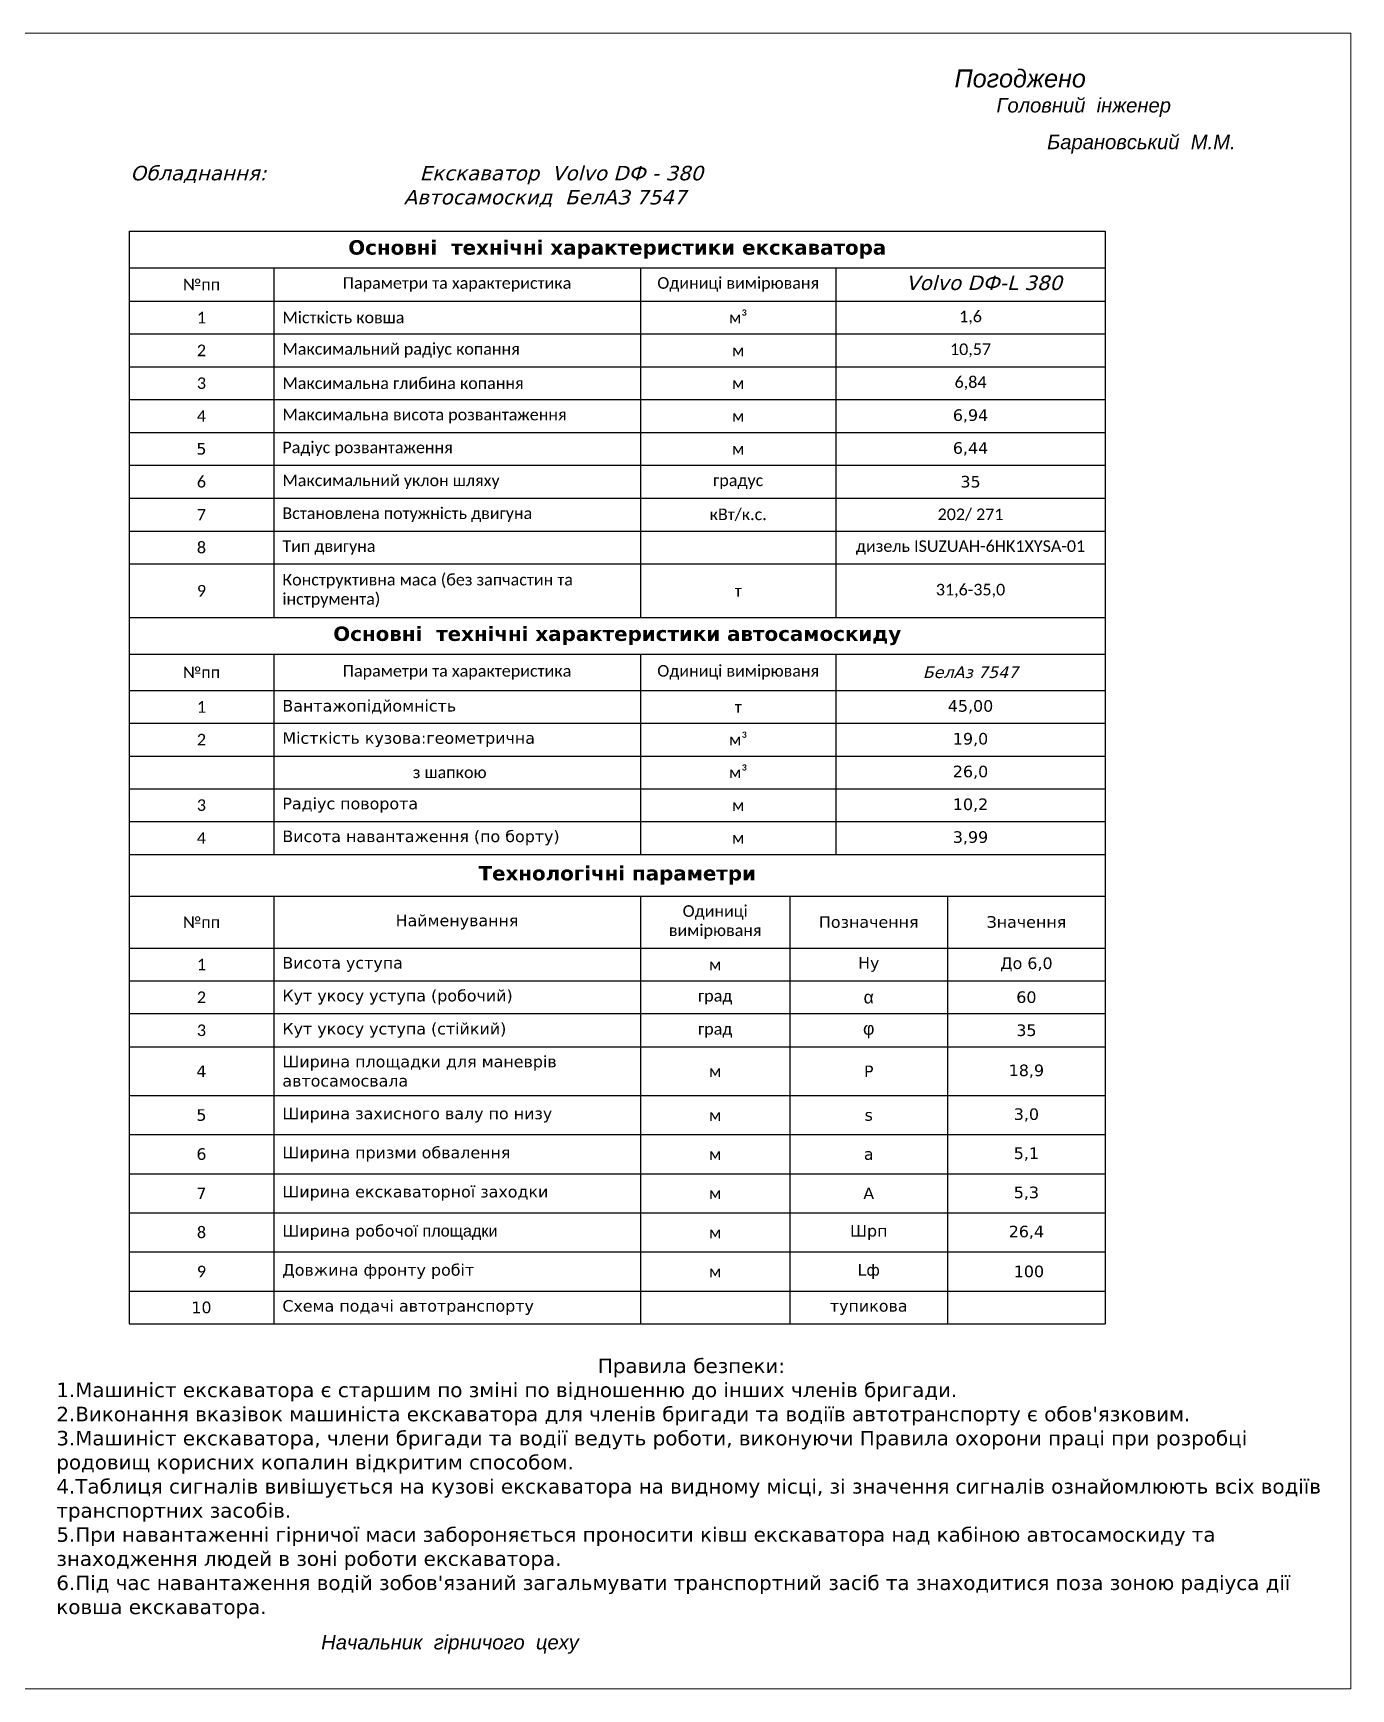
# Model space of a CAD drawing. Header units: millimetres. Extents: x -1138 to 1768, y 100 to 1081.
# Drawn here: x 1540.5 to 1768.4, y 794.5 to 1080.8 of the extents above; entities that cross this region are included whole.
import ezdxf

# ---------------------------------------------------------------- set-up
doc = ezdxf.new("R2010")
doc.units = ezdxf.units.MM
for name, color, linetype in [('НАДЗЕМКА', 7, 'Continuous'), ('ТРАНСПОРТ', 7, 'Continuous'), ('Уступ', 7, 'Continuous')]:
    doc.layers.add(name, color=color, linetype=linetype)
doc.styles.get("Standard").update_dxf_attribs({"font": 'calibri.ttf'})
doc.styles.add('стиль1', font='verdanai.ttf', dxfattribs={"height": 2.5})

# ---------------------------------------------------------------- blocks, each defined once
blk = doc.blocks.new('*T73')
at = {"layer": 'ТРАНСПОРТ', "linetype": 'ByBlock', "lineweight": -2, "transparency": 16777216}
for p, q in [((0, 0), (168.74, 0)), ((0, 0), (0, -107.75)), ((168.74, 0), (168.74, -79.42)), ((0, -6.33), (24.97, -6.33)), ((24.97, -6.33), (24.97, -66.81)), ((88.38, -6.33), (88.38, -66.81)), ((122.17, -6.33), (122.17, -66.81)), ((0, -12.11), (168.74, -12.11)), ((0, -17.78), (168.74, -17.78)), ((0, -23.47), (168.74, -23.47)), ((0, -29.13), (168.74, -29.13)), ((0, -34.8), (122.17, -34.8)), ((0, -40.49), (168.74, -40.49)), ((0, -46.19), (168.74, -46.19)), ((0, -51.88), (122.17, -51.88)), ((0, -57.55), (168.74, -57.55)), ((0, -66.81), (168.74, -66.81)), ((0, -73.14), (168.74, -73.14)), ((24.97, -73.14), (24.97, -107.75)), ((88.38, -73.14), (88.38, -79.42)), ((122.17, -73.14), (122.17, -107.75)), ((0, -79.42), (168.74, -79.42)), ((0, -85.08), (24.97, -85.08)), ((0, -90.75), (24.97, -90.75)), ((88.38, -90.75), (122.17, -90.75)), ((0, -96.42), (24.97, -96.42)), ((88.38, -96.42), (122.17, -96.42)), ((0, -102.08), (24.97, -102.08)), ((88.38, -102.08), (122.17, -102.08)), ((0, -107.75), (24.97, -107.75)), ((88.38, -107.75), (122.17, -107.75))]:
    blk.add_line(p, q, dxfattribs=at)
at = {"layer": 'ТРАНСПОРТ', "color": 0, "linetype": 'ByBlock', "lineweight": -2, "transparency": 16777216}
for p, q in [((24.97, -6.33), (168.74, -6.33)), ((122.17, -34.8), (168.74, -34.8)), ((122.17, -51.88), (168.74, -51.88)), ((88.38, -79.42), (88.38, -107.75)), ((168.74, -79.42), (168.74, -107.75)), ((24.97, -85.08), (168.74, -85.08)), ((24.97, -90.75), (88.38, -90.75)), ((122.17, -90.75), (168.74, -90.75)), ((24.97, -96.42), (88.38, -96.42)), ((122.17, -96.42), (168.74, -96.42)), ((24.97, -102.08), (88.38, -102.08)), ((122.17, -102.08), (168.74, -102.08)), ((24.97, -107.75), (88.38, -107.75)), ((122.17, -107.75), (168.74, -107.75))]:
    blk.add_line(p, q, dxfattribs=at)
at = {"layer": 'ТРАНСПОРТ', "color": 0, "transparency": 16777216}
for s, insert, char_height, width, attachment_point in [('{\\fVerdana|b1|i0|c204|p34;Основні \\fVerdana|b1|i0|c0|p34; \\fVerdana|b1|i0|c204|p34;технічні характеристики\\fVerdana|b1|i0|c0|p34; \\fVerdana|b1|i0|c204|p34;екскаватора}', (84.37, -3.17), 2.5, 165.7365, 5), ('{\\fCalibri|b0|i0|c0;№пп', (12.48, -9.22), 2, 21.9651, 5), ('{\\fCalibri|b0|i0|c0;Параметри та характеристика', (56.67, -9.22), 2, 60.4179, 5), ('{\\fCalibri|b0|i0|c0;Одиниці вимірюваня', (105.28, -9.22), 2, 30.7846, 5), ('{\\fCalibri|b0|i0|c0;1', (12.48, -14.94), 2, 21.9651, 5), ('{\\fCalibri|b0|i0|c0;Місткість ковша', (26.47, -14.94), 2, 60.4179, 4), ('{\\fCalibri|b0|i0|c0;м³', (105.28, -14.94), 2, 30.7846, 5), ('1,6', (145.45, -14.94), 2, 43.5689, 5), ('{\\fCalibri|b0|i0|c0|p34;2', (12.48, -20.62), 2, 21.9651, 5), ('{\\fCalibri|b0|i0|c204|p34;Максимальний радіус копання}', (26.47, -20.62), 2, 60.4179, 4), ('{\\fCalibri|b0|i0|c0|p34;10\\fCalibri|b0|i0|c204|p34;,57}', (145.45, -20.62), 2, 43.5689, 5), ('{\\fCalibri|b0|i0|c0;м', (105.28, -20.62), 2, 30.7846, 5), ('{\\fCalibri|b0|i0|c0|p34;3', (12.48, -26.3), 2, 21.9651, 5), ('{\\fCalibri|b0|i0|c0;Максимальна глибина копання', (26.47, -26.3), 2, 60.4179, 4), ('{\\fCalibri|b0|i0|c0|p34;6\\fCalibri|b0|i0|c204|p34;,\\fCalibri|b0|i0|c0|p34;8\\fCalibri|b0|i0|c204|p34;4}', (145.45, -26.3), 2, 43.5689, 5), ('{\\fCalibri|b0|i0|c0;м', (105.28, -26.3), 2, 30.7846, 5), ('{\\fCalibri|b0|i0|c0|p34;4', (12.48, -31.97), 2, 21.9651, 5), ('{\\fCalibri|b0|i0|c0;Максимальна висота розвантаження', (26.47, -31.97), 2, 60.4179, 4), ('{\\fCalibri|b0|i0|c0;м', (105.28, -31.97), 2, 30.7846, 5), ('{\\fVerdana|b0|i0|c204|p34;6,94}', (145.45, -31.97), 2, 43.5689, 5), ('{\\fCalibri|b0|i0|c204|p34;Радіус розвантаження}', (26.47, -37.65), 2, 60.4179, 4), ('{\\fCalibri|b0|i0|c0;м', (105.28, -37.65), 2, 30.7846, 5), ('{\\fVerdana|b0|i0|c0|p34;6\\fVerdana|b0|i0|c204|p34;,\\fVerdana|b0|i0|c0|p34;44}', (145.45, -37.65), 2, 43.5689, 5), ('{\\fCalibri|b0|i0|c0|p34;6', (12.48, -43.34), 2, 21.9651, 5), ('{\\fCalibri|b0|i0|c204|p34;Максимальний уклон шляху}', (26.47, -43.34), 2, 60.4179, 4), ('{\\fCalibri|b0|i0|c204|p34;градус }', (105.28, -43.34), 2, 30.7846, 5), ('{\\fCalibri|b0|i0|c0|p34;7', (12.48, -49.03), 2, 21.9651, 5), ('{\\fCalibri|b0|i0|c0;Встановлена \u200b\u200bпотужність двигуна', (26.47, -49.03), 2, 60.4179, 4), ('{\\fCalibri|b0|i0|c0;кВт/к.с.', (105.28, -49.03), 2, 30.7846, 5), ('{\\fCalibri|b0|i0|c204|p34;202\\fCalibri|b0|i0|c0|p34;/ 2\\fCalibri|b0|i0|c204|p34;71}', (145.45, -49.03), 2, 43.5689, 5), ('{\\fCalibri|b0|i0|c0|p34;8', (12.48, -54.71), 2, 21.9651, 5), ('{\\fCalibri|b0|i0|c0;Тип двигуна', (26.47, -54.71), 2, 60.4179, 4), ('{\\fCalibri|b0|i0|c204|p34;дизель \\fCalibri|b0|i0|c0|p34;ISUZUAH-6HK1XYSA-01}', (145.45, -54.71), 2, 43.5689, 5), ('{\\fCalibri|b0|i0|c0;Конструктивна маса (без запчастин та інструмента)', (26.47, -62.18), 2, 60.4179, 4), ('{\\fCalibri|b0|i0|c0|p34;9', (12.48, -62.18), 2, 21.9651, 5), ('{\\fCalibri|b0|i0|c0;т', (105.28, -62.18), 2, 30.7846, 5), ('{\\fCalibri|b0|i0|c0|p34;3\\fCalibri|b0|i0|c204|p34;1,6-35,0}', (145.45, -62.18), 2, 43.5689, 5), ('{\\fVerdana|b1|i0|c204|p34;Основні \\fVerdana|b1|i0|c0|p34; \\fVerdana|b1|i0|c204|p34;технічні характеристики\\fVerdana|b1|i0|c0|p34; \\fVerdana|b1|i0|c204|p34;автосамоскиду}', (84.37, -69.97), 2.5, 165.7365, 5), ('{\\fCalibri|b0|i0|c0;№пп', (12.48, -76.28), 2, 21.9651, 5), ('{\\fCalibri|b0|i0|c0;Параметри та характеристика', (56.67, -76.28), 2, 60.4179, 5), ('{\\fCalibri|b0|i0|c0;Одиниці вимірюваня', (105.28, -76.28), 2, 30.7846, 5), ('{\\fCalibri|b0|i0|c0;1', (12.48, -82.25), 2, 21.9651, 5), ('{\\fVerdana|b0|i0|c204|p34;Вантажопідйомність}', (26.47, -82.25), 2, 60.4179, 4), ('{\\fCalibri|b0|i0|c0;т', (105.28, -82.25), 2, 30.7846, 5), ('{\\fCalibri|b0|i0|c0|p34;2', (12.48, -87.92), 2, 21.9651, 5), ('{\\fVerdana|b0|i0|c204|p34;Місткість кузова:геометрична}', (26.47, -87.92), 2, 60.4179, 4), ('{\\fCalibri|b0|i0|c0;м³', (105.28, -87.92), 2, 30.7846, 5), ('                                з шапкою', (26.47, -93.58), 2, 60.4179, 4), ('{\\fCalibri|b0|i0|c0;м³', (105.28, -93.58), 2, 30.7846, 5), ('{\\fCalibri|b0|i0|c0|p34;3', (12.48, -99.25), 2, 21.9651, 5), ('{\\fVerdana|b0|i0|c204|p34;Радіус поворота}', (26.47, -99.25), 2, 60.4179, 4), ('{\\fCalibri|b0|i0|c0;м', (105.28, -99.25), 2, 30.7846, 5), ('{\\fCalibri|b0|i0|c0|p34;4', (12.48, -104.92), 2, 21.9651, 5), ('{\\fCalibri|b0|i0|c0;м', (105.28, -104.92), 2, 30.7846, 5)]:
    blk.add_mtext(s, dxfattribs=dict(at, insert=insert, char_height=char_height, width=width, attachment_point=attachment_point))
at = {"layer": 'ТРАНСПОРТ', "color": 0, "transparency": 16777216, "char_height": 2, "style": 'стиль1'}
for s, insert, width, attachment_point in [('{\\fVerdana|b0|i0|c204|p34;5', (12.48, -37.65), 21.9651, 5), ('{\\fVerdana|b0|i0|c204|p34;35 }', (145.45, -43.34), 43.5689, 5), ('{\\C256;БелАз 7547}', (145.45, -76.28), 43.5689, 5), ('{\\fVerdana|b0|i0|c204|p34;45,00}', (145.45, -82.25), 43.5689, 5), ('{\\fVerdana|b0|i0|c204|p34;19,0}', (145.45, -87.92), 43.5689, 5), ('{\\fVerdana|b0|i0|c204|p34;26,0}', (145.45, -93.58), 43.5689, 5), ('{\\fVerdana|b0|i0|c204|p34;10,2}', (145.45, -99.25), 43.5689, 5), ('{\\fVerdana|b0|i0|c204|p34;Висота навантаження (по борту)}', (26.47, -104.92), 60.4179, 4), ('{\\fVerdana|b0|i0|c204|p34;3,99}', (145.45, -104.92), 43.5689, 5)]:
    blk.add_mtext(s, dxfattribs=dict(at, insert=insert, width=width, attachment_point=attachment_point))
blk = doc.blocks.new('*T74')
at = {"color": 0, "linetype": 'ByBlock', "lineweight": -2, "transparency": 16777216}
for p, q in [((0, 0), (168.74, 0)), ((0, 0), (0, -7.23)), ((168.74, 0), (168.74, -81.18)), ((24.97, -7.23), (168.74, -7.23)), ((88.38, -7.23), (88.38, -81.18)), ((141.48, -7.23), (141.48, -81.18)), ((24.97, -16.21), (88.38, -16.21)), ((114.23, -16.21), (168.74, -16.21)), ((24.97, -21.88), (88.38, -21.88)), ((114.23, -21.88), (168.74, -21.88)), ((24.97, -27.54), (88.38, -27.54)), ((114.23, -27.54), (168.74, -27.54)), ((24.97, -33.31), (88.38, -33.31)), ((114.23, -33.31), (168.74, -33.31)), ((24.97, -41.7), (88.38, -41.7)), ((114.23, -41.7), (168.74, -41.7)), ((24.97, -48.46), (88.38, -48.46)), ((114.23, -48.46), (168.74, -48.46)), ((24.97, -55.23), (88.38, -55.23)), ((114.23, -55.23), (168.74, -55.23)), ((24.97, -61.99), (88.38, -61.99)), ((114.23, -61.99), (168.74, -61.99)), ((24.97, -68.75), (88.38, -68.75)), ((114.23, -68.75), (168.74, -68.75)), ((24.97, -75.51), (88.38, -75.51)), ((114.23, -75.51), (168.74, -75.51)), ((114.23, -75.51), (114.23, -81.18)), ((24.97, -81.18), (168.74, -81.18))]:
    blk.add_line(p, q, dxfattribs=at)
at = {"linetype": 'ByBlock', "lineweight": -2, "transparency": 16777216}
for p, q in [((0, -7.23), (24.97, -7.23)), ((0, -7.23), (0, -81.18)), ((24.97, -7.23), (24.97, -81.18)), ((114.23, -7.23), (114.23, -75.51)), ((0, -16.21), (24.97, -16.21)), ((88.38, -16.21), (114.23, -16.21)), ((0, -21.88), (24.97, -21.88)), ((88.38, -21.88), (114.23, -21.88)), ((0, -27.54), (24.97, -27.54)), ((88.38, -27.54), (114.23, -27.54)), ((0, -33.31), (24.97, -33.31)), ((88.38, -33.31), (114.23, -33.31)), ((0, -41.7), (24.97, -41.7)), ((88.38, -41.7), (114.23, -41.7)), ((0, -48.46), (24.97, -48.46)), ((88.38, -48.46), (114.23, -48.46)), ((0, -55.23), (24.97, -55.23)), ((88.38, -55.23), (114.23, -55.23)), ((0, -61.99), (24.97, -61.99)), ((88.38, -61.99), (114.23, -61.99)), ((0, -68.75), (24.97, -68.75)), ((88.38, -68.75), (114.23, -68.75)), ((0, -75.51), (24.97, -75.51)), ((88.38, -75.51), (114.23, -75.51)), ((0, -81.18), (24.97, -81.18))]:
    blk.add_line(p, q, dxfattribs=at)
at = {"color": 0, "lineweight": 20, "transparency": 16777216}
for s, insert, char_height, width, attachment_point in [('{\\fVerdana|b1|i0|c204|p34;Технологічні параметри}', (84.37, -3.62), 2.5, 165.7365, 5), ('{\\fCalibri|b0|i0|c0;№пп', (12.48, -11.72), 2, 21.9651, 5), ('{\\fVerdana|b0|i0|c0;Найменування', (56.67, -11.72), 2, 60.4179, 5), ('{\\fCalibri|b0|i0|c0;Одиниці вимірюваня', (101.3, -11.72), 2, 22.8433, 5), ('{\\fVerdana|b0|i0|c0;Позначення', (127.85, -11.72), 2, 24.2551, 5), ('{\\fVerdana|b0|i0|c0;Значення', (155.11, -11.72), 2, 24.2551, 5), ('{\\fCalibri|b0|i0|c0;1', (12.48, -19.04), 2, 21.9651, 5), ('{\\fCalibri|b0|i0|c0;м', (101.3, -19.04), 2, 22.8433, 5), ('{\\fCalibri|b0|i0|c0|p34;2', (12.48, -24.71), 2, 21.9651, 5), ('{\\fCalibri|b0|i0|c204|p34;град}', (101.3, -24.71), 2, 22.8433, 5), ('{\\fCalibri|b0|i0|c0|p34;3', (12.48, -30.43), 2, 21.9651, 5), ('{\\fCalibri|b0|i0|c204|p34;град}', (101.3, -30.43), 2, 22.8433, 5), ('{\\fVerdana|b0|i0|c204|p34;Ширина площадки для маневрів автосамосвала}', (26.47, -37.51), 2, 60.4179, 4), ('{\\fCalibri|b0|i0|c0;м', (101.3, -37.51), 2, 22.8433, 5), ('{\\fCalibri|b0|i0|c0;м', (101.3, -45.08), 2, 22.8433, 5), ('{\\fCalibri|b0|i0|c0;м', (101.3, -51.84), 2, 22.8433, 5), ('{\\fVerdana|b0|i0|c204|p34;а}', (127.85, -51.84), 2, 24.2551, 5), ('{\\fVerdana|b0|i0|c204|p34;Ширина екскаваторної заходки}', (26.47, -58.61), 2, 60.4179, 4), ('{\\fCalibri|b0|i0|c0;м', (101.3, -58.61), 2, 22.8433, 5), ('{\\fVerdana|b0|i0|c0|p34;A}', (127.85, -58.61), 2, 24.2551, 5), ('{\\fCalibri|b0|i0|c0|p34;8', (12.48, -65.37), 2, 21.9651, 5), ('{\\fCalibri|b0|i0|c0;м', (101.3, -65.37), 2, 22.8433, 5), ('{\\fCalibri|b0|i0|c0|p34;9', (12.48, -72.13), 2, 21.9651, 5), ('{\\fCalibri|b0|i0|c0;м', (101.3, -72.13), 2, 22.8433, 5), ('{\\fVerdana|b0|i0|c204|p34;Схема подачі автотранспорту}', (26.47, -78.35), 2, 60.4179, 4)]:
    blk.add_mtext(s, dxfattribs=dict(at, insert=insert, char_height=char_height, width=width, attachment_point=attachment_point))
at = {"color": 7, "lineweight": 20, "transparency": 16777216, "char_height": 2}
for s, insert, width, attachment_point in [('{\\fVerdana|b0|i0|c204|p34;Висота уступа}', (26.47, -19.04), 60.4179, 4), ('{\\fVerdana|b0|i0|c204|p34;Ну}', (127.85, -19.04), 24.2551, 5), ('{\\fVerdana|b0|i0|c204|p34;Кут укосу уступа (робочий)}', (26.47, -24.71), 60.4179, 4), ('{\\fArial|b0|i0|c0|p34;\\H1.0833x;\\C256;α}', (127.85, -24.71), 24.2551, 5), ('{\\fVerdana|b0|i0|c204|p34;Кут\\fVerdana|b0|i0|c0|p34; \\fVerdana|b0|i0|c204|p34;укосу\\fVerdana|b0|i0|c0|p34; \\fVerdana|b0|i0|c204|p34;уступа (стійкий) }', (26.47, -30.43), 60.4179, 4), ('{\\fArial|b0|i0|c0|p34;\\H1.0833x;\\C256;φ}', (127.85, -30.43), 24.2551, 5), ('{\\fVerdana|b0|i0|c204|p34;Шрп}', (127.85, -65.37), 24.2551, 5), ('{\\fVerdana|b0|i0|c204|p34;Довжина фронту робіт}', (26.47, -72.13), 60.4179, 4)]:
    blk.add_mtext(s, dxfattribs=dict(at, insert=insert, width=width, attachment_point=attachment_point))
at = {"color": 7, "lineweight": 20, "transparency": 16777216, "style": 'стиль1'}
for s, insert, char_height, width, attachment_point in [('{\\fVerdana|b0|i0|c204|p34;До 6,0}', (155.11, -19.04), 2, 24.2551, 5), ('{\\fVerdana|b0|i0|c204|p34;60}', (155.11, -24.71), 2, 24.2551, 5), ('{\\fVerdana|b0|i0|c204|p34;35}', (155.11, -30.43), 2, 24.2551, 5), ('{\\fVerdana|b0|i0|c204|p34;\\H0.70866x;Ширина робочо\\fArial|b0|i0|c204|p34;ї площадки}', (26.47, -65.37), 2.8222, 60.4179, 4), ('{\\fVerdana|b0|i0|c204|p34;26,4}', (155.11, -65.37), 2, 24.2551, 5), ('{\\fVerdana|b0|i0|c204|p34;Lф}', (127.85, -72.13), 2, 24.2551, 5), ('{\\fVerdana|b0|i0|c204|p34; 100}', (155.11, -72.13), 2, 24.2551, 5)]:
    blk.add_mtext(s, dxfattribs=dict(at, insert=insert, char_height=char_height, width=width, attachment_point=attachment_point))
at = {"color": 0, "lineweight": 20, "transparency": 16777216, "char_height": 2, "style": 'стиль1'}
for s, insert, width, attachment_point in [('{\\fVerdana|b0|i0|c204|p34;4', (12.48, -37.51), 21.9651, 5), ('{\\fVerdana|b0|i0|c204|p34;P}', (127.85, -37.51), 24.2551, 5), ('{\\fVerdana|b0|i0|c204|p34;18,9}', (155.11, -37.51), 24.2551, 5), ('{\\fVerdana|b0|i0|c204|p34;5', (12.48, -45.08), 21.9651, 5), ('{\\fVerdana|b0|i0|c204|p34;Ширина захисного валу по низу}', (26.47, -45.08), 60.4179, 4), ('{\\fVerdana|b0|i0|c204|p34;s}', (127.85, -45.08), 24.2551, 5), ('{\\fVerdana|b0|i0|c204|p34;3,0}', (155.11, -45.08), 24.2551, 5), ('{\\fVerdana|b0|i0|c204|p34;6', (12.48, -51.84), 21.9651, 5), ('{\\fVerdana|b0|i0|c204|p34;Ширина призми обвалення}', (26.47, -51.84), 60.4179, 4), ('{\\fVerdana|b0|i0|c204|p34;5,1}', (155.11, -51.84), 24.2551, 5), ('{\\fVerdana|b0|i0|c204|p34;7', (12.48, -58.61), 21.9651, 5), ('{\\fVerdana|b0|i0|c204|p34;5,3 }', (155.11, -58.61), 24.2551, 5), ('{\\fVerdana|b0|i0|c204|p34;10', (12.48, -78.35), 21.9651, 5), ('{\\fVerdana|b0|i0|c204|p34;тупикова}', (127.85, -78.35), 24.2551, 5)]:
    blk.add_mtext(s, dxfattribs=dict(at, insert=insert, width=width, attachment_point=attachment_point))

msp = doc.modelspace()

# ---------------------------------------------------------------- linework, layer by layer
at = {"lineweight": 20}
msp.add_lwpolyline([(1356.412, 794.515), (1356.412, 1080.79), (1768.381, 1080.79), (1768.381, 794.515), (1356.412, 794.515)], dxfattribs=at)

# ---------------------------------------------------------------- block references
for name, p in [('*T73', (1557.17, 1046.554)), ('*T74', (1557.17, 938.805))]:
    msp.add_blockref(name, p)

# ---------------------------------------------------------------- texts
at = {"color": 3, "lineweight": 5, "attachment_point": 1}
for s, width, insert, char_height in [('{\\fArial|b0|i1|c204|p34;\\C7;Погоджено}', 23.21202, (1699.847, 1074.507), 3.10763), ('{\\fArial|b0|i1|c204|p34;\\C7;Головний  інженер}', 32.62579, (1707.102, 1069.568), 2.5), ('{\\fArial|b0|i1|c204|p34;\\C7;Барановський  М.М.}', 32.62579, (1715.86, 1063.222), 2.5), ('{\\fArial|b0|i1|c204|p34;\\C7;Начальник  гірничого  цеху}', 50.21099, (1590.347, 803.835), 2.5)]:
    msp.add_mtext_dynamic_manual_height_columns(s, width=width, gutter_width=12.5, heights=[0], dxfattribs=dict(at, insert=insert, char_height=char_height))
at = {"layer": 'НАДЗЕМКА', "color": 2, "insert": (1691.46, 1038.878), "char_height": 2.5, "attachment_point": 1, "style": 'стиль1'}
msp.add_mtext_dynamic_manual_height_columns('{\\C256;Volvo DФ-L 380}', width=27.66447, gutter_width=12.5, heights=[0], dxfattribs=at)
at = {"layer": 'Уступ', "char_height": 2.5, "attachment_point": 1, "style": 'стиль1'}
for s, width, insert in [('Обладнання:^I^I^IЕкскаватор  Volvo DФ - 380^I^I^I^I^I                         Автосамоскид  БелАЗ 7547', 111.7275, (1557.359, 1057.84)), ("\\pi93.62499;{\\fVerdana|b0|i0|c204|p34;Правила безпеки:\\P\\pi0;1.Машиніст екскаватора є старшим по зміні по відношенню до інших членів бригади.\\P2.Виконання вказівок машиніста екскаватора для членів бригади та водіїв автотранспорту є обов'язковим.\\P3.Машиніст екскаватора, члени бригади та водії ведуть роботи, виконуючи Правила охорони праці при розробці родовищ корисних копалин відкритим способом.\\P4.Таблиця сигналів вивішується на кузові екскаватора на видному місці, зі значення сигналів ознайомлюють всіх водіїв транспортних засобів.\\P5.При навантаженні гірничої маси забороняється проносити ківш екскаватора над кабіною автосамоскиду та знаходження людей в зоні роботи екскаватора.\\P6.Під час навантаження водій зобов'язаний загальмувати транспортний засіб та знаходитися поза зоною радіуса дії ковша екскаватора.}", 218.78122, (1544.565, 851.62))]:
    msp.add_mtext_dynamic_manual_height_columns(s, width=width, gutter_width=12.5, heights=[0], dxfattribs=dict(at, insert=insert))

doc.saveas('drawing.dxf')
